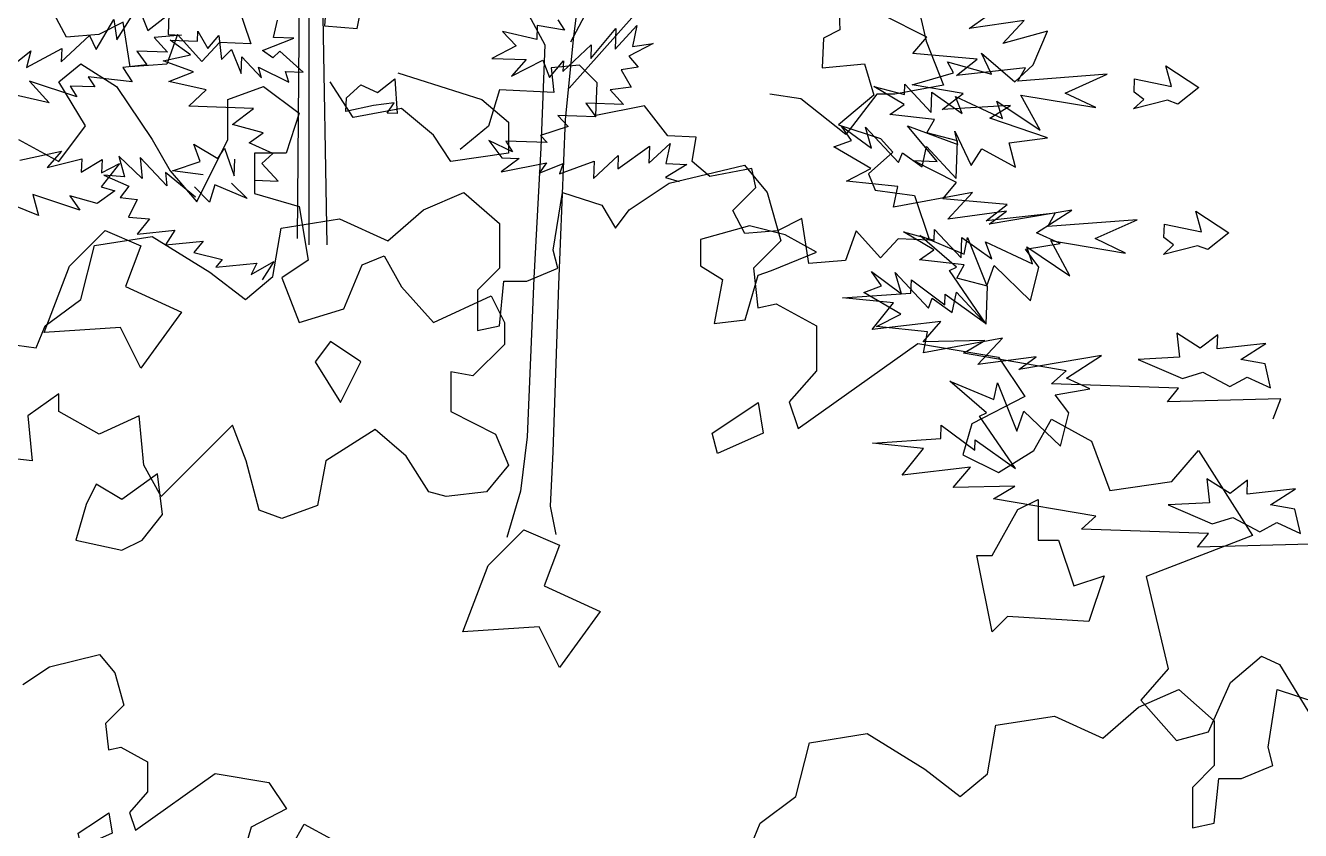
# Model space of a CAD drawing. Header units: inches. Extents: x 11.9 to 85.3, y 21.1 to 37.4.
# Drawn here: x 54.8467 to 55.2918, y 23.1043 to 23.3852 of the extents above; entities that cross this region are included whole.
import ezdxf

# ---------------------------------------------------------------- set-up
doc = ezdxf.new("R2010")
doc.units = ezdxf.units.IN
doc.header["$MEASUREMENT"] = 0
doc.layers.add('CAY', color=94, linetype='Continuous')
doc.layers.add('CAY-3', color=61, linetype='Continuous')

# ---------------------------------------------------------------- blocks, each defined once
blk = doc.blocks.new('A$C76451831')
at = {"layer": 'CAY'}
for p, q in [((2356.4, 1777.52), (2359.59, 1791.01)), ((2561.55, 1786.68), (2561.17, 1775.81)), ((2582.72, 1783.22), (2561.55, 1786.68)), ((2577.56, 1791.1), (2582.72, 1783.22)), ((2622.08, 1768.24), (2639.04, 1786.69)), ((2639.04, 1786.69), (2635.75, 1770.49)), ((2292.03, 1763.9), (2276.12, 1775.34)), ((2276.12, 1775.34), (2297.39, 1774.6)), ((2297.39, 1774.6), (2297.66, 1782.29)), ((2297.66, 1782.29), (2305.35, 1768.88)), ((2305.35, 1768.88), (2313.86, 1779.01)), ((2313.86, 1779.01), (2315.93, 1760.35)), ((2347.89, 1767.39), (2372.24, 1776.97)), ((2372.24, 1776.97), (2356.4, 1777.52)), ((2561.17, 1775.81), (2534.65, 1782.18)), ((2534.65, 1782.18), (2545.14, 1770.93)), ((2603.25, 1761.19), (2622.65, 1784.54)), ((2622.65, 1784.54), (2622.08, 1768.24)), ((2315.93, 1760.35), (2323.91, 1768.23)), ((2323.91, 1768.23), (2331.4, 1749.38)), ((2355.85, 1761.67), (2347.89, 1767.39)), ((2361.47, 1766.92), (2355.85, 1761.67)), ((2379.47, 1750.42), (2361.47, 1766.92)), ((2545.14, 1770.93), (2526.22, 1761.16)), ((2581.6, 1751.07), (2603.62, 1771.61)), ((2603.62, 1771.61), (2603.25, 1761.19)), ((2651.69, 1772.65), (2632.77, 1762.88)), ((2635.75, 1770.49), (2651.69, 1772.65)), ((2270.57, 1759.21), (2292.03, 1763.9)), ((2294.29, 1750.68), (2270.57, 1759.21)), ((2331.4, 1749.38), (2331.86, 1762.51)), ((2331.86, 1762.51), (2347.15, 1746.11)), ((2526.22, 1761.16), (2552.92, 1760.23)), ((2552.92, 1760.23), (2541.6, 1747.48)), ((2541.6, 1747.48), (2566.05, 1759.77)), ((2566.05, 1759.77), (2571.02, 1746.45)), ((2571.02, 1746.45), (2581.89, 1759.22)), ((2581.89, 1759.22), (2581.6, 1751.07)), ((2632.77, 1762.88), (2640.18, 1754.46)), ((2275, 1743.19), (2294.29, 1750.68)), ((2347.15, 1746.11), (2344.72, 1754.36)), ((2344.72, 1754.36), (2368.33, 1742.65)), ((2365.9, 1750.9), (2379.47, 1750.42)), ((2368.33, 1742.65), (2365.9, 1750.9)), ((2640.18, 1754.46), (2626.96, 1752.21)), ((2626.96, 1752.21), (2634.64, 1738.79)), ((2304.23, 1736.73), (2275, 1743.19)), ((2290.64, 1724.06), (2304.23, 1736.73)), ((2634.64, 1738.79), (2618.26, 1736.64)), ((2618.26, 1736.64), (2628.74, 1725.4)), ((2628.74, 1725.4), (2599.32, 1726.42)), ((2599.32, 1726.42), (2607.1, 1715.73)), ((2340.88, 1722.3), (2290.64, 1724.06)), ((2324.58, 1709.73), (2340.88, 1722.3)), ((2577.68, 1716.75), (2585.55, 1708.32)), ((2607.1, 1715.73), (2577.68, 1716.75)), ((2348.38, 1703.45), (2324.58, 1709.73)), ((2585.55, 1708.32), (2564.01, 1701.36)), ((2337.68, 1695.67), (2348.38, 1703.45)), ((2355.97, 1687.32), (2337.68, 1695.67)), ((2523.99, 1697.32), (2533.94, 1683.83)), ((2542.26, 1688.52), (2523.99, 1697.32)), ((2569.25, 1695.74), (2537.11, 1696.86)), ((2537.11, 1696.86), (2542.26, 1688.52)), ((2564.01, 1701.36), (2569.25, 1695.74)), ((2294.59, 1694.45), (2313.24, 1683.37)), ((2299.57, 1681.13), (2294.59, 1694.45)), ((2313.24, 1683.37), (2318.5, 1691.35)), ((2318.5, 1691.35), (2325.91, 1669.79)), ((2347.54, 1679.46), (2355.97, 1687.32)), ((2605.43, 1667.73), (2624.63, 1685.65)), ((2624.27, 1675.23), (2648.9, 1692.96)), ((2624.63, 1685.65), (2624.27, 1675.23)), ((2648.45, 1679.83), (2664.84, 1695.12)), ((2648.9, 1692.96), (2648.45, 1679.83)), ((2664.84, 1695.12), (2661.57, 1679.37)), ((2236.31, 1685.23), (2240.6, 1669.26)), ((2254.38, 1667.88), (2236.31, 1685.23)), ((2252.8, 1684.11), (2254.38, 1667.88)), ((2273.61, 1662.02), (2252.8, 1684.11)), ((2278.01, 1673.72), (2299.57, 1681.13)), ((2325.91, 1669.79), (2326.36, 1682.92)), ((2360.21, 1665.87), (2347.54, 1679.46)), ((2547.52, 1683.35), (2533.56, 1672.96)), ((2533.56, 1672.96), (2568.69, 1679.89)), ((2533.94, 1683.83), (2547.52, 1683.35)), ((2568.69, 1679.89), (2562.98, 1671.93)), ((2562.98, 1671.93), (2581.82, 1679.44)), ((2578.82, 1671.38), (2605.9, 1681.31)), ((2581.82, 1679.44), (2578.82, 1671.38)), ((2605.9, 1681.31), (2605.43, 1667.73)), ((2677.86, 1678.8), (2661.19, 1668.5)), ((2661.57, 1679.37), (2677.86, 1678.8)), ((2664.25, 1664.12), (2722.62, 1678.28)), ((2722.62, 1678.28), (2740.31, 1657.04)), ((2224.56, 1670.43), (2244.05, 1661.86)), ((2240.6, 1669.26), (2224.56, 1670.43)), ((2272.6, 1672.39), (2273.61, 1662.02)), ((2295.85, 1653.27), (2272.6, 1672.39)), ((2301.92, 1670.62), (2278.01, 1673.72)), ((2341.65, 1666.52), (2360.21, 1665.87)), ((2661.19, 1668.5), (2671.96, 1665.41)), ((2244.05, 1661.86), (2237.18, 1653)), ((2306.71, 1649.32), (2295.06, 1661.39)), ((2310.84, 1662.93), (2306.71, 1649.32)), ((2336, 1652.18), (2310.84, 1662.93)), ((2323.91, 1664.2), (2336, 1652.18)), ((2473.21, 1643.47), (2504.46, 1657.04)), ((2504.46, 1657.04), (2532.18, 1632.86)), ((2574.04, 1612.21), (2581.11, 1657.04)), ((2581.11, 1657.04), (2611.77, 1647.01)), ((2633, 1643.47), (2664.25, 1664.12)), ((2740.31, 1657.04), (2750.93, 1619.29)), ((2237.18, 1653), (2250.52, 1651.57)), ((2250.52, 1651.57), (2243.68, 1637.7)), ((2611.77, 1647.01), (2622.39, 1629.32)), ((2243.68, 1637.7), (2260.17, 1636.58)), ((2260.17, 1636.58), (2250.41, 1624.7)), ((2362.36, 1629.32), (2407.77, 1636.4)), ((2407.77, 1636.4), (2445.5, 1619.29)), ((2445.5, 1619.29), (2473.21, 1643.47)), ((2622.39, 1629.32), (2633, 1643.47)), ((2250.41, 1624.7), (2279.71, 1627.56)), ((2279.71, 1627.56), (2272.61, 1616.4)), ((2355.88, 1591.57), (2362.36, 1629.32)), ((2532.18, 1632.86), (2532.18, 1598.05)), ((2217.32, 1615.75), (2262.13, 1622.83)), ((2262.13, 1622.83), (2306.94, 1595.11)), ((2272.61, 1616.4), (2301.91, 1619.26)), ((2301.91, 1619.26), (2294.59, 1610.35)), ((2750.93, 1619.29), (2729.7, 1598.05)), ((2206.7, 1573.87), (2217.32, 1615.75)), ((2294.59, 1610.35), (2316.52, 1604.76)), ((2577.58, 1598.05), (2574.04, 1612.21)), ((2316.52, 1604.76), (2311.64, 1598.82)), ((2311.64, 1598.82), (2343.64, 1601.95)), ((2339.03, 1593.3), (2356.71, 1603.22)), ((2343.64, 1601.95), (2339.03, 1593.3)), ((2356.71, 1603.22), (2347.62, 1589.13)), ((2532.18, 1598.05), (2515.08, 1580.95)), ((2553.4, 1588.03), (2577.58, 1598.05)), ((2729.7, 1598.05), (2733.24, 1567.38)), ((2306.94, 1595.11), (2334.65, 1573.87)), ((2334.65, 1573.87), (2355.88, 1591.57)), ((2532.18, 1553.22), (2535.71, 1588.03)), ((2535.71, 1588.03), (2553.4, 1588.03)), ((2515.08, 1580.95), (2515.08, 1549.69)), ((2178.99, 1553.22), (2206.7, 1573.87)), ((2733.24, 1567.38), (2747.39, 1570.33)), ((2747.39, 1570.33), (2778.64, 1553.22)), ((2171.92, 1536.12), (2178.99, 1553.22)), ((2515.08, 1549.69), (2532.18, 1553.22)), ((2778.64, 1553.22), (2778.64, 1518.42)), ((2127.11, 1542.61), (2171.92, 1536.12)), ((2764.49, 1473.59), (2857.65, 1539.66)), ((2857.65, 1539.66), (2920.15, 1529.04)), ((2920.15, 1529.04), (2940.78, 1498.37)), ((2778.64, 1518.42), (2757.41, 1494.24)), ((2940.78, 1498.37), (2899.51, 1477.13)), ((2757.41, 1494.24), (2764.49, 1473.59)), ((2947.86, 1456.49), (2961.42, 1480.67)), ((2961.42, 1480.67), (2992.67, 1463.57)), ((2899.51, 1477.13), (2892.43, 1452.95)), ((2992.67, 1463.57), (3006.82, 1425.22)), ((2892.43, 1452.95), (2920.15, 1439.38)), ((2920.15, 1439.38), (2947.86, 1456.49)), ((3055.17, 1432.3), (3075.81, 1456.49)), ((3075.81, 1456.49), (3117.67, 1390.42)), ((3006.82, 1425.22), (3055.17, 1432.3)), ((3117.67, 1390.42), (3035.12, 1358.57)), ((3035.12, 1358.57), (3052.22, 1286.61)), ((3052.22, 1286.61), (3031, 1262.42)), ((4647.32, 135.38), (4647.32, 419.7)), ((4638.28, 140.1), (4640.64, 408.29)), ((4661.47, 135.38), (4656.75, 405.93)), ((5120.06, 324.86), (5127.13, 293.6)), ((5127.72, 296.82), (5093.87, 313.86)), ((5116.85, 284.05), (5127.72, 296.82)), ((5127.13, 293.6), (5140.69, 259.39)), ((5166.99, 279.58), (5116.85, 284.05)), ((5150.69, 267), (5166.99, 279.58)), ((5204.37, 272.83), (5150.69, 267)), ((5198.57, 262.61), (5204.37, 272.83)), ((5268.09, 267.89), (5198.57, 262.61)), ((5235.4, 253.16), (5268.09, 267.89)), ((5110.03, 244.39), (5086.5, 258.36)), ((5086.5, 258.36), (5110.3, 252.09)), ((5140.69, 259.39), (5102.96, 252.31)), ((5110.3, 252.09), (5110.58, 260.24)), ((5110.58, 260.24), (5131.11, 238.22)), ((5029.84, 248.77), (5005.67, 252.31)), ((5064.63, 221.05), (5029.84, 248.77)), ((5088.81, 252.31), (5064.63, 221.05)), ((5102.96, 252.31), (5088.81, 252.31)), ((5131.11, 238.22), (5131.66, 254.07)), ((5131.66, 254.07), (5155.1, 237.38)), ((5155.1, 237.38), (5150.12, 250.7)), ((5150.12, 250.7), (5186.68, 233.56)), ((5200.91, 251.65), (5259.03, 241.91)), ((5215.82, 224.38), (5200.91, 251.65)), ((5259.03, 241.91), (5235.4, 253.16)), ((5098.88, 236.62), (5110.03, 244.39)), ((5186.68, 233.56), (5182.16, 246.86)), ((5182.16, 246.86), (5215.82, 224.38)), ((5133.64, 232.69), (5098.88, 236.62)), ((5127.84, 222.47), (5133.64, 232.69)), ((5069.17, 216.35), (5061.4, 227.51)), ((5061.4, 227.51), (5084.82, 210.37)), ((5079.96, 226.86), (5105.73, 199.21)), ((5084.82, 210.37), (5079.96, 226.86)), ((5151.64, 216.19), (5127.84, 222.47)), ((5055.4, 211.39), (5069.17, 216.35)), ((5084.27, 194.52), (5055.4, 211.39)), ((5124.19, 195.85), (5127.46, 211.6)), ((5127.46, 211.6), (5150.61, 186.76)), ((5150.61, 186.76), (5151.64, 216.19)), ((5105.73, 199.21), (5108.71, 206.81)), ((5108.71, 206.81), (5124.19, 195.85)), ((5065.35, 184.75), (5084.27, 194.52)), ((5105.08, 180.65), (5065.35, 184.75)), ((5101.8, 164.44), (5105.08, 180.65)), ((5163.37, 175.89), (5101.8, 164.44)), ((5144.07, 155.26), (5163.37, 175.89)), ((5189.6, 161.37), (5144.07, 155.26)), ((5240.39, 162.32), (5176.11, 151.42)), ((5176.11, 151.42), (5189.6, 161.37)), ((5213.04, 144.69), (5240.39, 162.32)), ((5150.92, 117.85), (5122.33, 142.42)), ((5122.33, 142.42), (5156.72, 128.07)), ((5156.72, 128.07), (5159.44, 141.12)), ((5159.44, 141.12), (5174.44, 103.42)), ((5231.32, 136.34), (5213.04, 144.69)), ((5204.43, 131.84), (5231.32, 136.34)), ((5214.82, 117.88), (5204.43, 131.84)), ((5174.44, 103.42), (5179.97, 119.1)), ((5179.97, 119.1), (5208.47, 91.81)), ((5145.4, 115.32), (5150.92, 117.85)), ((5173.42, 74.45), (5145.4, 115.32)), ((5208.47, 91.81), (5214.82, 117.88)), ((5115.33, 97.78), (5115.69, 108.2)), ((5115.69, 108.2), (5141.75, 88.7)), ((5062.19, 94.2), (5115.33, 97.78)), ((5101.92, 90.09), (5062.19, 94.2)), ((5085.34, 69.36), (5101.92, 90.09)), ((5141.75, 88.7), (5142.03, 96.85)), ((5142.03, 96.85), (5173.42, 74.45)), ((5138.57, 75.66), (5085.34, 69.36)), ((5124.88, 59.82), (5138.57, 75.66)), ((5172.95, 60.86), (5124.88, 59.82)), ((5156.29, 51.02), (5172.95, 60.86)), ((5236.02, 37.35), (5156.29, 51.02)), ((5224.8, 27.32), (5236.02, 37.35)), ((5323.46, 23.87), (5224.8, 27.32)), ((5314.94, 13.29), (5323.46, 23.87)), ((5402.93, 15.66), (5314.94, 13.29)), ((5396.95, 0), (5402.93, 15.66))]:
    blk.add_line(p, q, dxfattribs=at)
for points in [[(2452.67, 1718.4), (2444.98, 1718.67), (2450.24, 1726.64), (2434.31, 1724.48), (2412.84, 1719.79), (2413.22, 1730.66), (2424.45, 1740.69), (2437.38, 1734.8), (2450.89, 1745.21)], [(2424.51, 1525.4), (2400.76, 1541.24), (2388.88, 1525.4), (2408.68, 1493.71)], [(2721.43, 1485.79), (2733.31, 1493.71), (2737.27, 1469.95), (2701.64, 1454.11), (2697.68, 1469.95)], [(2270.12, 1406.58), (2266.16, 1438.27), (2238.45, 1418.46), (2218.65, 1430.34), (2210.73, 1414.5), (2202.82, 1386.78), (2238.45, 1378.86), (2254.28, 1386.78)], [(2935.21, 1410.54), (2951.05, 1418.46), (2951.05, 1386.78), (2966.88, 1386.78), (2978.76, 1351.13), (3002.51, 1359.06), (2990.64, 1323.41), (2927.29, 1327.37), (2915.42, 1315.49), (2903.54, 1374.9), (2915.42, 1374.9)], [(2523.49, 1366.98), (2551.2, 1394.7), (2578.91, 1382.82), (2567.03, 1351.13), (2610.58, 1331.33), (2578.91, 1287.77), (2563.08, 1319.45), (2503.69, 1315.49)], [(2220.42, 1169.48), (2228.34, 1174.77), (2230.98, 1158.92), (2207.23, 1148.36), (2204.59, 1158.92)], [(1332.03, 374.79), (1332.39, 385.2), (1361.19, 379.21), (1356.76, 395.23), (1382.46, 378.47), (1366.14, 365.44), (1358.09, 368.44), (1331.57, 361.66), (1339.53, 369.08)], [(1037.58, 376.89), (1009.87, 383.97), (971.54, 373.35), (971.54, 352.71), (988.64, 342.09), (982.16, 307.88), (1006.33, 310.83), (1016.36, 345.63), (1026.97, 349.17), (1061.76, 363.33)], [(5288.9, 254.01), (5289.27, 264.43), (5318.06, 258.44), (5313.63, 274.46), (5339.33, 257.69), (5323.02, 244.66), (5314.96, 247.66), (5288.45, 240.88), (5296.41, 248.31)], [(1438.19, 144.86), (1433.86, 163.6), (1414.95, 166.98), (1434.42, 179.45), (1396.66, 175.33), (1397.04, 186.2), (1383.54, 175.79), (1365.36, 187.3), (1367.43, 168.64), (1335.2, 167.05), (1369.57, 152.25), (1385.6, 157.13), (1406.51, 145.97), (1419.91, 153.21)], [(5395.07, 24.09), (5390.74, 42.83), (5371.82, 46.21), (5391.29, 58.68), (5353.54, 54.56), (5353.92, 65.42), (5340.41, 55.01), (5322.23, 66.53), (5324.3, 47.87), (5292.07, 46.28), (5326.45, 31.48), (5342.48, 36.36), (5363.39, 25.2), (5376.78, 32.44)]]:
    blk.add_lwpolyline(points, close=True, dxfattribs=at)
for points in [[(2161.47, 1274.61), (2182.3, 1288.37), (2221.22, 1297.81), (2233.01, 1283.65), (2240.09, 1258.48), (2225.93, 1244.33), (2228.29, 1223.88), (2237.73, 1225.84), (2258.56, 1214.44), (2258.56, 1191.24), (2244.41, 1175.12), (2249.13, 1161.35), (2311.23, 1205.4), (2352.9, 1198.32), (2366.66, 1177.87), (2339.14, 1163.71), (2334.43, 1147.59)], [(2371.37, 1149.95), (2380.42, 1166.07), (2401.25, 1154.67)], [(1446.06, 136.43), (1358.06, 134.06), (1366.59, 144.65), (1267.92, 148.09), (1279.15, 158.13), (1199.42, 171.79), (1216.08, 181.63), (1168, 180.59), (1181.7, 196.44), (1128.46, 190.13), (1145.04, 210.86), (1105.31, 214.97), (1158.45, 218.55), (1158.82, 228.97), (1184.87, 209.47), (1185.16, 217.62), (1216.55, 195.22), (1188.52, 236.09), (1194.05, 238.62), (1165.45, 263.19), (1199.84, 248.84), (1202.56, 261.89), (1217.56, 224.2), (1223.09, 239.87), (1251.6, 212.58), (1257.94, 238.65), (1247.56, 252.62), (1274.45, 257.12), (1256.16, 265.46), (1283.51, 283.09), (1219.24, 272.19), (1232.73, 282.15), (1187.2, 276.03), (1206.5, 296.66), (1144.92, 285.21), (1148.21, 301.42), (1108.47, 305.53), (1127.39, 315.29), (1098.53, 332.17), (1112.3, 337.13), (1104.53, 348.28), (1127.95, 331.14), (1123.09, 347.63), (1148.86, 319.98), (1151.84, 327.59), (1167.32, 316.62), (1170.59, 332.37), (1193.74, 307.54), (1194.76, 336.97), (1170.97, 343.24), (1176.76, 353.46), (1142.01, 357.4), (1153.15, 365.17), (1129.62, 379.13), (1153.42, 372.86), (1153.71, 381.01), (1174.23, 358.99), (1174.79, 374.84), (1198.22, 358.15), (1193.25, 371.47), (1229.81, 354.33), (1225.29, 367.63), (1258.94, 345.15), (1244.04, 372.42), (1302.15, 362.68), (1278.53, 373.93), (1311.22, 388.66), (1241.7, 383.38), (1247.49, 393.61), (1193.82, 387.77), (1210.12, 400.35), (1159.97, 404.82), (1170.84, 417.59), (1137, 434.64), (1155.56, 433.99), (1132.5, 461.54), (1171.87, 447.02), (1169.52, 457.53), (1182.18, 430.79), (1190.33, 443.66), (1216.58, 429.59), (1211.79, 448.35), (1241.39, 452.3), (1196.6, 467.46), (1212.81, 477.32), (1159.68, 474.19), (1175.98, 486.77), (1136.34, 493.59), (1168.38, 502.9), (1163.69, 511.23), (1197.8, 501.87), (1190.21, 518.01), (1216.17, 495.79), (1230.22, 508.9), (1241.57, 535.25), (1206.79, 525.59), (1223.28, 543.6), (1180.46, 537.39), (1215.78, 562.45)], [(4411.76, 270.86), (4430.87, 286.06), (4427.7, 273.02), (4454.96, 287.94), (4454.59, 277.52), (4476.61, 298.06), (4481.66, 287), (4495.62, 310.54), (4497.79, 294.6), (4514.56, 320.76), (4522.06, 301.91), (4538.36, 314.49), (4537.8, 298.64), (4548.21, 298.28), (4526.85, 296.31), (4537.33, 285.06), (4513.34, 285.9), (4521.13, 275.2), (4502.47, 273.13), (4509.79, 262), (4475.49, 265.91), (4480.65, 258.03), (4461.64, 258.69), (4466.79, 250.35), (4430.05, 262.51), (4445.32, 245.66), (4403.06, 255.3)], [(4422.47, 201.12), (4454.89, 208.15), (4443.57, 195.4), (4470.54, 202.17), (4470.18, 191.75), (4486.38, 201.61), (4486.02, 191.2), (4499.87, 198.42), (4485.64, 180.33), (4496.41, 177.24), (4482.46, 167.3), (4461.38, 173.47), (4469.15, 162.32), (4432.42, 174.48), (4436.83, 158.01), (4379.18, 181.33)], [(774.66, 655.39), (791.54, 634.3), (850.6, 524.61), (847.43, 444.45), (842.16, 343.2), (836.89, 219.8), (831.61, 177.62), (821.07, 141.76)], [(888.57, 656.44), (872.75, 530.94), (866.42, 466.6), (861.15, 337.93), (856.93, 208.2), (854.82, 166.02), (859.04, 143.87)], [(914.93, 644.84), (899.11, 580.51), (870.64, 526.72)], [(948.68, 602.66), (920.21, 547.81), (869.58, 490.86)]]:
    blk.add_lwpolyline(points, dxfattribs=at)
at = {"layer": 'CAY-3'}
for p, q in [((3100.57, 1275.99), (3124.75, 1296.63)), ((3124.75, 1296.63), (3138.9, 1290.15)), ((3138.9, 1290.15), (3166.61, 1244.73)), ((3029.14, 1257), (3060.39, 1270.57)), ((3060.39, 1270.57), (3088.1, 1246.38)), ((3083.47, 1237.65), (3100.57, 1275.99)), ((3129.96, 1225.74), (3137.04, 1270.57)), ((3137.04, 1270.57), (3167.7, 1260.54)), ((3031, 1262.42), (3058.71, 1231.16)), ((2918.29, 1242.84), (2963.69, 1249.92)), ((2963.69, 1249.92), (3001.43, 1232.82)), ((3001.43, 1232.82), (3029.14, 1257)), ((2911.8, 1205.09), (2918.29, 1242.84)), ((3088.1, 1246.38), (3088.1, 1211.58)), ((2773.24, 1229.28), (2818.05, 1236.36)), ((2818.05, 1236.36), (2862.87, 1208.63)), ((3058.71, 1231.16), (3083.47, 1237.65)), ((2762.63, 1187.4), (2773.24, 1229.28)), ((3133.5, 1211.58), (3129.96, 1225.74)), ((3088.1, 1211.58), (3071, 1194.47)), ((3109.33, 1201.55), (3133.5, 1211.58)), ((2862.87, 1208.63), (2890.58, 1187.4)), ((2890.58, 1187.4), (2911.8, 1205.09)), ((3088.1, 1166.75), (3091.64, 1201.55)), ((3091.64, 1201.55), (3109.33, 1201.55)), ((3071, 1194.47), (3071, 1163.21)), ((2734.92, 1166.75), (2762.63, 1187.4)), ((2727.84, 1149.65), (2734.92, 1166.75)), ((3071, 1163.21), (3088.1, 1166.75)), ((472.66, 495.71), (489.75, 509.86)), ((489.75, 509.86), (517.47, 492.17)), ((736.22, 502.79), (801.66, 482.14)), ((493.29, 461.49), (472.66, 495.71)), ((517.47, 492.17), (545.18, 450.88)), ((604.14, 482.14), (631.85, 492.17)), ((631.85, 492.17), (659.57, 471.52)), ((701.43, 467.98), (683.74, 495.71)), ((604.14, 450.88), (604.14, 482.14)), ((801.66, 482.14), (822.3, 464.44)), ((659.57, 471.52), (649.54, 440.26)), ((739.16, 475.06), (701.43, 467.98)), ((763.93, 454.42), (739.16, 475.06)), ((472.66, 433.77), (493.29, 461.49)), ((822.3, 464.44), (822.3, 440.26)), ((441.41, 450.88), (472.66, 433.77)), ((545.18, 450.88), (559.33, 426.69)), ((579.97, 402.51), (604.14, 450.88)), ((777.49, 433.77), (763.93, 454.42)), ((624.78, 440.26), (624.78, 409)), ((649.54, 440.26), (624.78, 440.26)), ((822.3, 440.26), (777.49, 433.77)), ((559.33, 426.69), (579.97, 402.51)), ((624.78, 409), (659.57, 398.97)), ((659.57, 398.97), (666.64, 357.09)), ((666.64, 357.09), (646, 343.52)), ((708.5, 353.55), (725.6, 360.63)), ((725.6, 360.63), (739.16, 336.44)), ((694.35, 319.34), (708.5, 353.55)), ((646, 343.52), (659.57, 308.72)), ((739.16, 336.44), (763.93, 308.72)), ((763.93, 308.72), (808.74, 329.37)), ((808.74, 329.37), (819.35, 308.72)), ((659.57, 308.72), (694.35, 319.34)), ((819.35, 308.72), (819.35, 291.61)), ((819.35, 291.61), (794.59, 267.43)), ((794.59, 267.43), (777.49, 270.38)), ((777.49, 270.38), (777.49, 239.71)), ((472.66, 253.27), (448.48, 236.17)), ((472.66, 239.71), (472.66, 253.27)), ((503.91, 222.01), (472.66, 239.71)), ((777.49, 239.71), (812.28, 222.01)), ((448.48, 236.17), (452.02, 201.37)), ((535.16, 236.17), (503.91, 222.01)), ((538.69, 197.83), (535.16, 236.17)), ((607.68, 229.09), (583.5, 204.9)), ((618.29, 201.37), (607.68, 229.09)), ((718.53, 225.55), (680.2, 201.37)), ((742.7, 204.9), (718.53, 225.55)), ((812.28, 222.01), (822.3, 197.83)), ((452.02, 201.37), (420.77, 204.9)), ((583.5, 204.9), (552.25, 173.64)), ((628.32, 163.02), (618.29, 201.37)), ((680.2, 201.37), (673.72, 166.56)), ((760.39, 177.18), (742.7, 204.9)), ((552.25, 173.64), (538.69, 197.83)), ((822.3, 197.83), (805.2, 177.18)), ((773.95, 173.64), (760.39, 177.18)), ((805.2, 177.18), (773.95, 173.64)), ((646, 156.54), (628.32, 163.02)), ((673.72, 166.56), (646, 156.54))]:
    blk.add_line(p, q, dxfattribs=at)
for points in [[(610.33, 560.1), (621.94, 525.29), (597.68, 526.35), (583.97, 511.58), (564.98, 532.67), (556.54, 509.47), (528.07, 507.36), (522.79, 542.17), (503.81, 532.67), (478.5, 530.56), (469.01, 548.49)], [(4660.43, 319.17), (4659.38, 305.46), (4684.69, 303.35), (4687.85, 319.17)], [(5059.1, 327.61), (5060.16, 302.29), (5047.5, 295.96), (5046.45, 272.76), (5079.14, 275.93), (5086.52, 251.67), (5059.1, 228.46), (5091.8, 217.92), (5101.29, 207.37), (5082.31, 190.5), (5087.58, 177.84), (5118.16, 173.62), (5129.77, 138.82), (5105.51, 139.87), (5091.8, 125.11), (5072.81, 146.2), (5064.38, 123), (5035.9, 120.89), (5030.63, 155.69), (5011.64, 146.2), (4986.33, 144.09), (4976.84, 162.02), (4994.77, 179.95), (4991.6, 194.71), (4958.91, 188.39), (4945.2, 199.99), (4948.36, 218.97), (4926.21, 220.03), (4908.28, 243.23), (4870.31, 235.85), (4871.37, 261.16), (4857.66, 274.87), (4835.51, 272.76), (4837.62, 253.78), (4795.43, 255.89), (4786.99, 227.41), (4764.84, 209.48)]]:
    blk.add_lwpolyline(points, dxfattribs=at)
blk.add_lwpolyline([(481.06, 352.48), (508.78, 380.21), (536.49, 368.33), (524.61, 336.64), (568.16, 316.84), (536.49, 273.27), (520.65, 304.96), (461.27, 301)], close=True, dxfattribs=at)

msp = doc.modelspace()

# ---------------------------------------------------------------- block references
at = {"layer": 'CAY', "xscale": 0.0004489089019145984, "yscale": 0.0004489089019145984, "zscale": 0.0004489089019145984}
for p in [(52.85948, 23.24794), (54.64618, 23.14297), (53.87545, 22.58311)]:
    msp.add_blockref('A$C76451831', p, dxfattribs=at)

doc.saveas('drawing.dxf')
